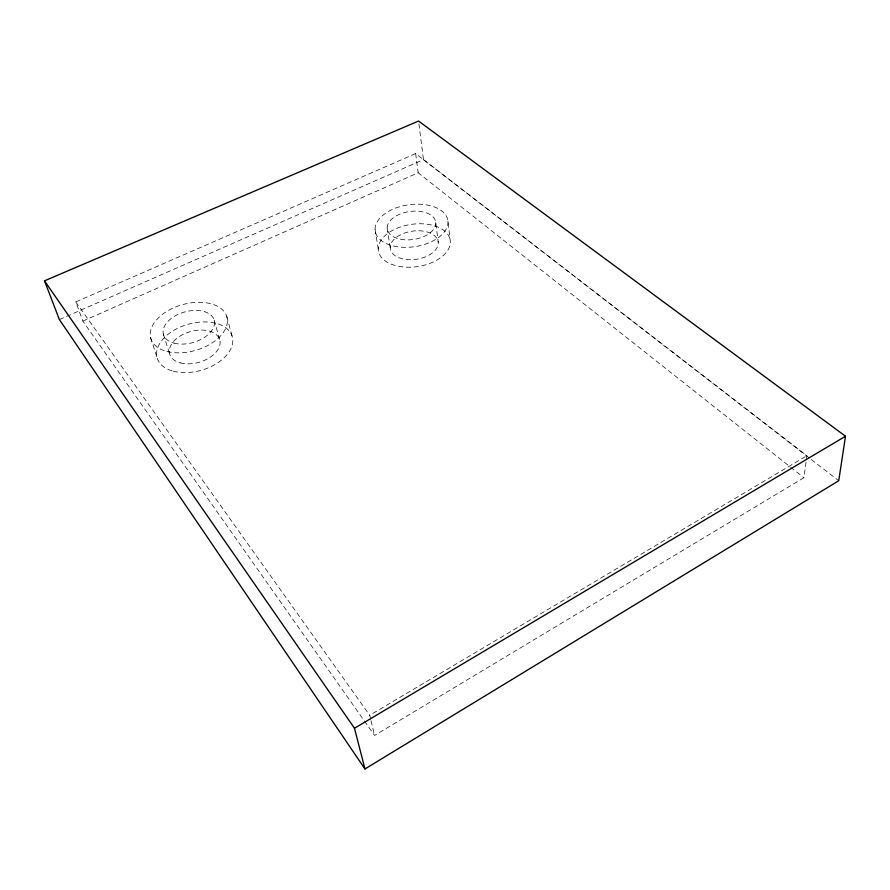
<?xml version="1.0" encoding="UTF-8"?>
<svg xmlns="http://www.w3.org/2000/svg" width="890" height="890" viewBox="0 0 890 890"><rect width="100%" height="100%" fill="white"/><g stroke="black" fill="none" stroke-linecap="round" stroke-linejoin="round"><path stroke-width="0.67" stroke-dasharray="4.45 3.34" d="M806.362 459.863L806.919 455.747L415.663 153.581L75.772 301.921L82.859 321.112L374.568 735.452L803.904 477.719L806.173 461.243M370.685 719.32L369.717 715.282L806.919 455.747M82.859 321.112L418.189 172.76L803.904 477.719M59.374 319.555L423.473 159.633L810.167 458.65M811.268 459.507L838.736 480.745M75.772 301.921L369.717 715.282M150.555 337.577L156.963 357.19M163.337 334.05L169.578 353.686M214.167 320.033L219.696 339.746M226.783 316.562L232.145 336.286M371.008 720.666L374.568 735.452M375.046 229.431L378.261 249.089M387.161 228.051L390.232 247.743M415.663 153.581L418.189 172.76M418.901 123.799L423.473 159.633M435.766 222.533A24.486 14.107 -8.2 0 1 400.255 239.176A24.486 14.107 -8.2 0 1 398.397 214.779A24.486 14.107 -8.2 0 1 435.766 222.533L438.247 242.336A24.186 14.218 -8.2 0 1 403.192 258.979A24.186 14.218 -8.2 0 1 401.301 234.393A24.186 14.218 -8.2 0 1 438.247 242.336M447.959 221.154A36.735 21.171 -8.2 0 1 394.926 246.319A36.735 21.171 -8.2 0 1 391.689 209.762A36.735 21.171 -8.2 0 1 447.959 221.154L450.284 240.979A36.279 21.327 -8.2 0 1 397.941 266.155A36.279 21.327 -8.2 0 1 394.659 229.32A36.279 21.327 -8.2 0 1 450.284 240.979M166.919 351.461A39.549 23.785 -15.7 0 0 227.306 322.803A39.549 23.785 -15.7 0 0 172.193 308.485A39.549 23.785 -15.7 0 0 166.919 351.461M174.062 343.139A26.366 15.853 -15.7 0 0 214.457 324.216A26.366 15.853 -15.7 0 0 177.911 314.459A26.366 15.853 -15.7 0 0 174.062 343.139M173.205 371.186A39.026 23.93 -15.8 0 0 232.691 342.572A39.026 23.93 -15.8 0 0 178.189 328.01A39.026 23.93 -15.8 0 0 173.205 371.186M180.214 362.853A26.01 15.942 -15.8 0 0 220.019 343.952A26.01 15.942 -15.8 0 0 183.874 334.039A26.01 15.942 -15.8 0 0 180.214 362.853"/><path stroke-width="1.33" d="M845.5 436.222L838.736 480.745L364.967 768.96L59.374 319.555L44.5 280.839L418.545 121.04L845.5 436.222L354.487 728.254L364.967 768.96M44.5 280.839L354.487 728.254"/></g></svg>
